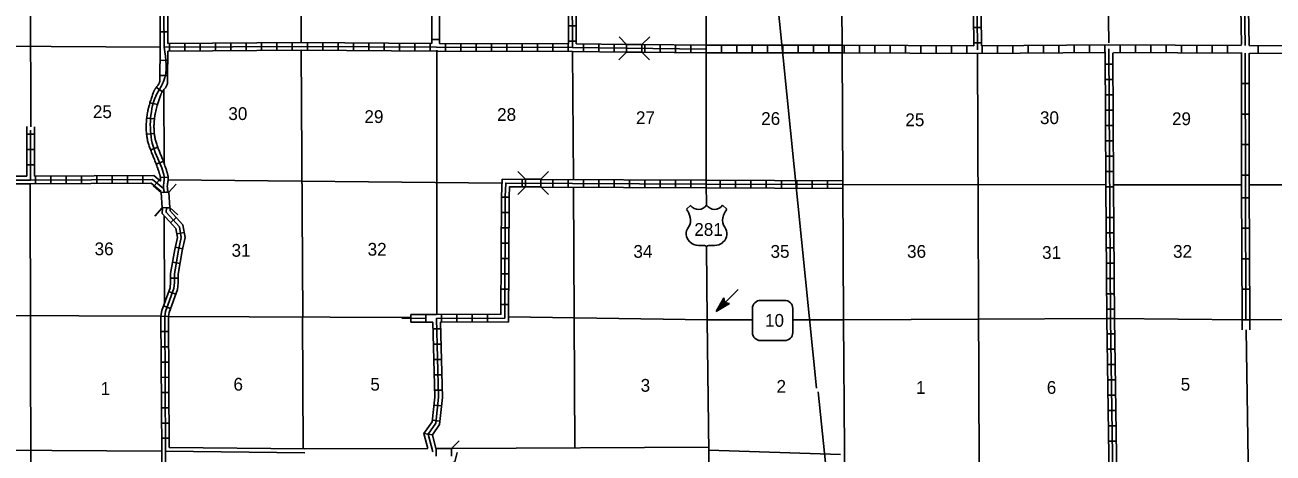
# Model space of a CAD drawing. Extents: x 1591391 to 2157601, y 16348238 to 16905708.
# Drawn here: x 1736797 to 1785633, y 16621881 to 16638635 of the extents above; entities that cross this region are included whole.
import ezdxf

# ---------------------------------------------------------------- set-up
doc = ezdxf.new("R2010")
doc.units = 0
for name, color, linetype in [('L11', 7, 'Continuous'), ('L13', 7, 'Continuous'), ('L14', 7, 'Continuous'), ('L15', 7, 'Continuous'), ('L18', 7, 'Continuous'), ('L28', 7, 'Continuous'), ('L3', 7, 'Continuous'), ('L4', 7, 'Continuous'), ('L8', 7, 'Continuous'), ('L9', 7, 'Continuous')]:
    doc.layers.add(name, color=color, linetype=linetype)

msp = doc.modelspace()

# ---------------------------------------------------------------- linework, layer by layer
at = {"layer": 'L11'}
for p, q in [((1742446, 16622104), (1747747, 16622040)), ((1747747, 16622040), (1752555, 16622065)), ((1753497, 16622065), (1763555, 16622115))]:
    msp.add_line(p, q, dxfattribs=at)
for points in [[(1784421, 16627098), (1784428, 16626708)], [(1784721, 16627106), (1784728, 16626708)]]:
    msp.add_lwpolyline(points, dxfattribs=at)
at = {"layer": 'L13'}
for p, q in [((1747607, 16645406), (1747605, 16637948)), ((1736997, 16642933), (1737030, 16634653)), ((1779146, 16642831), (1779212, 16637931)), ((1721298, 16637915), (1742089, 16637766)), ((1747605, 16637648), (1747664, 16627205)), ((1752913, 16637648), (1752913, 16627315)), ((1758255, 16632581), (1758221, 16637598)), ((1774071, 16637515), (1774132, 16621420)), ((1742228, 16636095), (1742239, 16633229)), ((1736997, 16632415), (1737031, 16619297)), ((1742028, 16632583), (1742102, 16632583)), ((1742401, 16632580), (1755463, 16632448)), ((1758313, 16622090), (1758255, 16632281)), ((1768796, 16632390), (1779095, 16632374)), ((1742248, 16631165), (1742261, 16627764)), ((1721339, 16627331), (1742114, 16627232)), ((1742416, 16627231), (1751891, 16627185)), ((1755722, 16627215), (1763496, 16627090)), ((1747662, 16627205), (1747688, 16622040)), ((1784586, 16626708), (1784737, 16616681)), ((1726001, 16622033), (1742147, 16621957)), ((1763555, 16621998), (1768714, 16621828))]:
    msp.add_line(p, q, dxfattribs=at)
for points in [[(1779397, 16632373), (1784404, 16632373)], [(1784704, 16632373), (1789879, 16632373)]]:
    msp.add_lwpolyline(points, dxfattribs=at)
at = {"layer": 'L15'}
for points in [[(1767763, 16624415), (1765738, 16644598), (1765530, 16660923)], [(1771038, 16592656), (1771038, 16593198), (1770954, 16594048), (1767830, 16624273)]]:
    msp.add_lwpolyline(points, dxfattribs=at)
at = {"layer": 'L18'}
for p, q in [((1760338, 16637873), (1760046, 16638173)), ((1760938, 16637865), (1761246, 16638165)), ((1760338, 16637573), (1760038, 16637273)), ((1760338, 16637873), (1760338, 16637573)), ((1760338, 16637873), (1760938, 16637865)), ((1760338, 16637573), (1760938, 16637565)), ((1760938, 16637865), (1760938, 16637565)), ((1760938, 16637565), (1761238, 16637265)), ((1756380, 16632598), (1756080, 16632898)), ((1756380, 16632598), (1756380, 16632298)), ((1756380, 16632598), (1756980, 16632598)), ((1756980, 16632598), (1757280, 16632898)), ((1756980, 16632598), (1756980, 16632298)), ((1742130, 16632073), (1741814, 16632356)), ((1742430, 16632090), (1742714, 16632406)), ((1756380, 16632298), (1756080, 16631998)), ((1756380, 16632298), (1756980, 16632298)), ((1756980, 16632298), (1757280, 16631998)), ((1742130, 16632073), (1742430, 16632090)), ((1742164, 16631473), (1742130, 16632073)), ((1742464, 16631490), (1742430, 16632090)), ((1742164, 16631473), (1741880, 16631156)), ((1742164, 16631473), (1742464, 16631490)), ((1742464, 16631490), (1742780, 16631206)), ((1753488, 16622065), (1753788, 16622365)), ((1752888, 16622065), (1752888, 16621765)), ((1752888, 16622065), (1753488, 16622065)), ((1753488, 16622065), (1753488, 16621765))]:
    msp.add_line(p, q, dxfattribs=at)
at = {"layer": 'L28'}
for p, q in [((1763838, 16627423), (1764705, 16628281)), ((1763838, 16627423), (1764146, 16627956)), ((1763838, 16627423), (1764363, 16627731)), ((1763896, 16627498), (1764146, 16627915)), ((1763896, 16627465), (1764321, 16627723)), ((1763938, 16627540), (1764146, 16627898)), ((1763938, 16627515), (1764305, 16627731)), ((1763988, 16627598), (1764163, 16627856)), ((1763996, 16627565), (1764263, 16627731)), ((1764030, 16627615), (1764146, 16627723)), ((1764038, 16627631), (1764163, 16627831)), ((1764055, 16627615), (1764230, 16627740)), ((1764063, 16627648), (1764146, 16627723)), ((1764105, 16627715), (1764171, 16627815)), ((1764113, 16627681), (1764205, 16627748)), ((1764130, 16627731), (1764171, 16627773)), ((1764146, 16627956), (1764188, 16627773)), ((1764163, 16627731), (1764196, 16627756)), ((1764363, 16627731), (1764188, 16627773))]:
    msp.add_line(p, q, dxfattribs=at)
at = {"layer": 'L3'}
for p, q in [((1762680, 16631423), (1762846, 16631581)), ((1764255, 16631423), (1764096, 16631581)), ((1762755, 16630715), (1762763, 16630723)), ((1762830, 16631106), (1762830, 16631106)), ((1764105, 16631098), (1764105, 16631115)), ((1764180, 16630715), (1764180, 16630715)), ((1762813, 16630148), (1762796, 16630156)), ((1764096, 16630131), (1764121, 16630148)), ((1763155, 16630006), (1763396, 16630006)), ((1763780, 16630006), (1763538, 16630006)), ((1766530, 16627856), (1765580, 16627856)), ((1765263, 16627540), (1765263, 16626598)), ((1766838, 16626598), (1766838, 16627540)), ((1765580, 16626281), (1766530, 16626281))]:
    msp.add_line(p, q, dxfattribs=at)
for points in [[(1763446, 16644931), (1763455, 16642981), (1763455, 16637690), (1763455, 16632406)], [(1763455, 16632406), (1763463, 16631598)], [(1763471, 16629923), (1763496, 16627090), (1763555, 16621915), (1763588, 16616606), (1763621, 16612206), (1763613, 16611306)], [(1763496, 16627090), (1765263, 16627090)], [(1766855, 16627098), (1768829, 16627098), (1774121, 16627115), (1779279, 16627148), (1784571, 16627098), (1789904, 16627123)]]:
    msp.add_lwpolyline(points, dxfattribs=at)
for centre, radius, start, end in [((1762079, 16630943), 765, 12.2898, 38.4098), ((1763154, 16631797), 380, 215.6859, 325.8081), ((1763783, 16631797), 380, 214.1946, 324.6567), ((1764857, 16630943), 765, 141.5921, 166.9359), ((1763082, 16630462), 413, 141.5648, 226.8934), ((1762382, 16630985), 461, 326.0855, 14.9121), ((1764555, 16630985), 461, 166.7494, 215.1852), ((1763854, 16630462), 413, 310.3398, 38.2936), ((1763155, 16630476), 472, 224.0239, 270.001), ((1763391, 16629925), 78.7, 10.3707, 90.001), ((1763546, 16629925), 78.7, 90.001, 169.6314), ((1763782, 16630476), 472, 270.001, 311.9899), ((1765580, 16627542), 315, 90.001, 180.001), ((1766525, 16627542), 315, 0.001, 90.001), ((1765580, 16626597), 315, 180.001, 270.001), ((1766525, 16626597), 315, 270.001, 0.001)]:
    msp.add_arc(centre, radius, start, end, dxfattribs=at)
at = {"layer": 'L4'}
for points in [[(1768696, 16653942), (1768704, 16648265), (1768729, 16642973), (1768771, 16637690), (1768796, 16632390), (1768829, 16627098)], [(1768829, 16627098), (1768863, 16622031), (1768903, 16616548)]]:
    msp.add_lwpolyline(points, dxfattribs=at)
at = {"layer": 'L8'}
for p, q in [((1758063, 16638606), (1758363, 16638606)), ((1773913, 16638540), (1774213, 16638540)), ((1742384, 16638362), (1742086, 16638360)), ((1753022, 16638065), (1752722, 16638065)), ((1758071, 16638006), (1758371, 16638006)), ((1742455, 16637915), (1742455, 16637615)), ((1743055, 16637923), (1743055, 16637623)), ((1743655, 16637923), (1743655, 16637623)), ((1744255, 16637931), (1744255, 16637631)), ((1744855, 16637931), (1744855, 16637631)), ((1745455, 16637931), (1745455, 16637631)), ((1746055, 16637940), (1746055, 16637640)), ((1746655, 16637940), (1746655, 16637640)), ((1747255, 16637948), (1747255, 16637648)), ((1747855, 16637948), (1747855, 16637648)), ((1748455, 16637940), (1748455, 16637640)), ((1749055, 16637940), (1749055, 16637640)), ((1749655, 16637931), (1749655, 16637631)), ((1750255, 16637931), (1750255, 16637631)), ((1750855, 16637931), (1750855, 16637631)), ((1751455, 16637923), (1751455, 16637623)), ((1752055, 16637923), (1752055, 16637623)), ((1752655, 16637915), (1752655, 16637615)), ((1753255, 16637915), (1753255, 16637615)), ((1753855, 16637915), (1753855, 16637615)), ((1754455, 16637906), (1754455, 16637606)), ((1755055, 16637906), (1755055, 16637606)), ((1755655, 16637906), (1755655, 16637606)), ((1756255, 16637906), (1756255, 16637606)), ((1756855, 16637906), (1756855, 16637606)), ((1757455, 16637898), (1757455, 16637598)), ((1758055, 16637898), (1758055, 16637598)), ((1758655, 16637890), (1758655, 16637590)), ((1759255, 16637890), (1759255, 16637590)), ((1759855, 16637881), (1759855, 16637581)), ((1761055, 16637865), (1761055, 16637565)), ((1761655, 16637856), (1761655, 16637556)), ((1762255, 16637856), (1762255, 16637556)), ((1762855, 16637848), (1762855, 16637548)), ((1764055, 16637540), (1764055, 16637840)), ((1764655, 16637540), (1764655, 16637840)), ((1765255, 16637540), (1765255, 16637840)), ((1765855, 16637540), (1765855, 16637840)), ((1766455, 16637540), (1766455, 16637840)), ((1767055, 16637540), (1767055, 16637840)), ((1767655, 16637540), (1767655, 16637840)), ((1768254, 16637540), (1768254, 16637840)), ((1768854, 16637540), (1768854, 16637840)), ((1769454, 16637540), (1769454, 16637840)), ((1770054, 16637531), (1770054, 16637831)), ((1770654, 16637531), (1770654, 16637831)), ((1771254, 16637531), (1771254, 16637831)), ((1771854, 16637523), (1771854, 16637823)), ((1772454, 16637523), (1772454, 16637823)), ((1773054, 16637523), (1773054, 16637823)), ((1773654, 16637515), (1773654, 16637815)), ((1773921, 16637940), (1774221, 16637940)), ((1774254, 16637523), (1774254, 16637823)), ((1774854, 16637523), (1774854, 16637823)), ((1775454, 16637523), (1775454, 16637823)), ((1776054, 16637531), (1776054, 16637831)), ((1776654, 16637540), (1776654, 16637840)), ((1777254, 16637540), (1777254, 16637840)), ((1777854, 16637548), (1777854, 16637848)), ((1778454, 16637548), (1778454, 16637848)), ((1779054, 16637548), (1779054, 16637848)), ((1779063, 16637590), (1779097, 16632374)), ((1779212, 16637706), (1779279, 16627148)), ((1779362, 16637548), (1779397, 16632373)), ((1779654, 16637556), (1779654, 16637856)), ((1780254, 16637548), (1780254, 16637848)), ((1780854, 16637548), (1780854, 16637848)), ((1781454, 16637548), (1781454, 16637848)), ((1782054, 16637540), (1782054, 16637840)), ((1782654, 16637540), (1782654, 16637840)), ((1783254, 16637540), (1783254, 16637840)), ((1783854, 16637531), (1783854, 16637831)), ((1785054, 16637531), (1785054, 16637831)), ((1742381, 16637249), (1742083, 16637253)), ((1779063, 16637106), (1779362, 16637106)), ((1742374, 16636653), (1742076, 16636656)), ((1779071, 16636506), (1779371, 16636506)), ((1742174, 16636016), (1741934, 16636195)), ((1741981, 16635516), (1741692, 16635590)), ((1779071, 16635906), (1779371, 16635906)), ((1779079, 16635306), (1779379, 16635306)), ((1736864, 16632715), (1736864, 16634655)), ((1737164, 16632715), (1737164, 16634652)), ((1741862, 16634960), (1741564, 16634981)), ((1779079, 16634706), (1779379, 16634706)), ((1737164, 16634365), (1736864, 16634365)), ((1737014, 16632565), (1737014, 16634523)), ((1741857, 16634393), (1741561, 16634356)), ((1779088, 16634106), (1779388, 16634106)), ((1737164, 16633765), (1736864, 16633765)), ((1742000, 16633852), (1741720, 16633748)), ((1737164, 16633165), (1736864, 16633165)), ((1742209, 16633295), (1741930, 16633188)), ((1779088, 16633506), (1779388, 16633506)), ((1737205, 16632415), (1737205, 16632715)), ((1737805, 16632415), (1737805, 16632715)), ((1738405, 16632423), (1738405, 16632723)), ((1739005, 16632423), (1739005, 16632723)), ((1739605, 16632431), (1739605, 16632731)), ((1740205, 16632431), (1740205, 16632731)), ((1740805, 16632431), (1740805, 16632731)), ((1741405, 16632440), (1741405, 16632740)), ((1742397, 16632684), (1742099, 16632662)), ((1756255, 16632598), (1756255, 16632298)), ((1757455, 16632590), (1757455, 16632290)), ((1779096, 16632906), (1779396, 16632906)), ((1741855, 16632340), (1742047, 16632565)), ((1742394, 16632106), (1742230, 16632079)), ((1758055, 16632581), (1758055, 16632281)), ((1758655, 16632581), (1758655, 16632281)), ((1759255, 16632581), (1759255, 16632281)), ((1759855, 16632573), (1759855, 16632273)), ((1760455, 16632573), (1760455, 16632273)), ((1761055, 16632573), (1761055, 16632273)), ((1761655, 16632565), (1761655, 16632265)), ((1762255, 16632565), (1762255, 16632265)), ((1762855, 16632556), (1762855, 16632256)), ((1763455, 16632556), (1768796, 16632540)), ((1763455, 16632406), (1768796, 16632390)), ((1763455, 16632256), (1768796, 16632240)), ((1763996, 16632556), (1763996, 16632256)), ((1764596, 16632556), (1764596, 16632256)), ((1765196, 16632548), (1765196, 16632248)), ((1765796, 16632548), (1765796, 16632248)), ((1766396, 16632548), (1766396, 16632248)), ((1766996, 16632548), (1766996, 16632248)), ((1767596, 16632540), (1767596, 16632240)), ((1768196, 16632540), (1768196, 16632240)), ((1779095, 16632374), (1779129, 16627148)), ((1779104, 16632306), (1779404, 16632306)), ((1779395, 16632373), (1779429, 16627148)), ((1755438, 16631890), (1755738, 16631890)), ((1742321, 16631482), (1742479, 16631474)), ((1755438, 16631290), (1755738, 16631290)), ((1742496, 16630894), (1742716, 16631095)), ((1755430, 16630690), (1755730, 16630690)), ((1779104, 16631106), (1779404, 16631106)), ((1742735, 16630466), (1743029, 16630518)), ((1779104, 16630506), (1779404, 16630506)), ((1742678, 16629940), (1742970, 16629876)), ((1755430, 16630090), (1755730, 16630090)), ((1779113, 16629906), (1779412, 16629906)), ((1742572, 16629346), (1742866, 16629296)), ((1755430, 16629490), (1755730, 16629490)), ((1779113, 16629306), (1779412, 16629306)), ((1742498, 16628730), (1742796, 16628730)), ((1755430, 16628890), (1755730, 16628890)), ((1779121, 16628706), (1779421, 16628706)), ((1742420, 16628197), (1742701, 16628095)), ((1755422, 16628290), (1755722, 16628290)), ((1779121, 16628106), (1779421, 16628106)), ((1742114, 16627230), (1742413, 16627232)), ((1742216, 16627636), (1742496, 16627534)), ((1751890, 16627006), (1751892, 16627304)), ((1752486, 16627001), (1752489, 16627299)), ((1753097, 16627298), (1753097, 16626998)), ((1753697, 16627306), (1753697, 16627006)), ((1754297, 16627306), (1754297, 16627006)), ((1754897, 16627306), (1754897, 16627006)), ((1755422, 16627690), (1755722, 16627690)), ((1779129, 16627506), (1779429, 16627506)), ((1752763, 16626740), (1753063, 16626748)), ((1779129, 16627148), (1779429, 16627148)), ((1742118, 16626634), (1742417, 16626636)), ((1779138, 16626548), (1779438, 16626548)), ((1742122, 16626037), (1742420, 16626039)), ((1752780, 16626140), (1753080, 16626148)), ((1779146, 16625948), (1779446, 16625948)), ((1742126, 16625441), (1742424, 16625442)), ((1752797, 16625540), (1753097, 16625548)), ((1779154, 16625348), (1779454, 16625348)), ((1742130, 16624844), (1742428, 16624846)), ((1752805, 16624940), (1753105, 16624948)), ((1752822, 16624340), (1753122, 16624348)), ((1779163, 16624748), (1779462, 16624748)), ((1742133, 16624247), (1742432, 16624249)), ((1779171, 16624148), (1779471, 16624148)), ((1742137, 16623651), (1742435, 16623653)), ((1752797, 16623756), (1753097, 16623731)), ((1779179, 16623548), (1779479, 16623548)), ((1742141, 16623054), (1742439, 16623056)), ((1752730, 16623165), (1753030, 16623131)), ((1779188, 16622948), (1779488, 16622948)), ((1742145, 16622458), (1742443, 16622459)), ((1752405, 16622640), (1752738, 16622590)), ((1779196, 16622348), (1779496, 16622348))]:
    msp.add_line(p, q, dxfattribs=at)
for points in [[(1715214, 16653715), (1715564, 16653331), (1715806, 16653056), (1715839, 16643165), (1715856, 16637956), (1715898, 16632648), (1721181, 16632606), (1734905, 16632565), (1737014, 16632565), (1741789, 16632590), (1742222, 16632231)], [(1758130, 16653573), (1758138, 16650165), (1758238, 16649915), (1758255, 16648923), (1758163, 16648548), (1758221, 16637748)], [(1773954, 16653540), (1774013, 16648240), (1774021, 16642931), (1774071, 16637665)], [(1752722, 16648156), (1752722, 16637915)], [(1753022, 16648156), (1753022, 16637915)], [(1758013, 16648131), (1758071, 16637898)], [(1758313, 16648131), (1758371, 16637898)], [(1742064, 16642899), (1742072, 16640414), (1742089, 16637764)], [(1742214, 16643048), (1742222, 16640415), (1742239, 16637765)], [(1742364, 16643049), (1742372, 16640415), (1742388, 16637916)], [(1773870, 16642781), (1773921, 16637815)], [(1774171, 16642781), (1774221, 16637815)], [(1742239, 16637765), (1747613, 16637798), (1752905, 16637765), (1758221, 16637748), (1763455, 16637690)], [(1742387, 16637616), (1747613, 16637648), (1752905, 16637615), (1758221, 16637598), (1760321, 16637573)], [(1742388, 16637916), (1747613, 16637948), (1752722, 16637915)], [(1753022, 16637915), (1758071, 16637898)], [(1758371, 16637898), (1760338, 16637873)], [(1760938, 16637865), (1763455, 16637840)], [(1760946, 16637565), (1763455, 16637540)], [(1763455, 16637840), (1768771, 16637840), (1773921, 16637815)], [(1763455, 16637540), (1768771, 16637540), (1774071, 16637515), (1779079, 16637556)], [(1774221, 16637815), (1779212, 16637856), (1784396, 16637831)], [(1779396, 16637556), (1784421, 16637531)], [(1784696, 16637831), (1789779, 16637815)], [(1784729, 16637531), (1789779, 16637515)], [(1732864, 16632723), (1734905, 16632715), (1736864, 16632715)], [(1737164, 16632715), (1741839, 16632740), (1742097, 16632527)], [(1752755, 16627298), (1755422, 16627315), (1755438, 16631906), (1755472, 16632598), (1756372, 16632590)], [(1756996, 16632590), (1763455, 16632556)], [(1732864, 16632423), (1734905, 16632415), (1737014, 16632415), (1741739, 16632440), (1742130, 16632115)], [(1752755, 16621931), (1752572, 16622615), (1752872, 16623048), (1752980, 16624065), (1752905, 16627148), (1755572, 16627165), (1755588, 16631906), (1755613, 16632448), (1763455, 16632406)], [(1752873, 16622065), (1752738, 16622590), (1753013, 16622998), (1753130, 16624056), (1753055, 16626998), (1755722, 16627015), (1755738, 16631906), (1755755, 16632298), (1756355, 16632298)], [(1756988, 16632290), (1763455, 16632256)], [(1742180, 16631474), (1742169, 16631251), (1742698, 16630671), (1742761, 16630318), (1742658, 16629852), (1742497, 16628911), (1742497, 16628564), (1742475, 16628349), (1742151, 16627462), (1742114, 16627244)], [(1742330, 16631481), (1742322, 16631306), (1742839, 16630740), (1742914, 16630315), (1742805, 16629823), (1742647, 16628898), (1742647, 16628556), (1742622, 16628315), (1742297, 16627423), (1742264, 16627231)], [(1742480, 16631474), (1742475, 16631361), (1742979, 16630809), (1743066, 16630311), (1742953, 16629794), (1742797, 16628885), (1742797, 16628549), (1742769, 16628281), (1742442, 16627384), (1742414, 16627219)], [(1742114, 16627244), (1742147, 16621955)], [(1742264, 16627231), (1742297, 16621956)], [(1742414, 16627219), (1742446, 16622104)], [(1751892, 16627306), (1752905, 16627298)], [(1752488, 16627150), (1751544, 16627158)], [(1751890, 16627005), (1752762, 16626998)], [(1752563, 16622065), (1752405, 16622640), (1752730, 16623098), (1752830, 16624073), (1752762, 16626998)], [(1768829, 16627098), (1768863, 16622031), (1768903, 16616560), (1768891, 16616054)], [(1779129, 16627148), (1779204, 16621781), (1779263, 16616648)], [(1779279, 16627148), (1779354, 16621781), (1779412, 16616498), (1779471, 16611206)], [(1779429, 16627148), (1779504, 16621781), (1779562, 16616648)], [(1742147, 16621954), (1742212, 16616857)], [(1742297, 16621956), (1742364, 16616706)], [(1753713, 16621906), (1753622, 16621540), (1753105, 16621323), (1753047, 16616698), (1753080, 16611356)]]:
    msp.add_lwpolyline(points, dxfattribs=at)
for points in [[(1742089, 16637767), (1742083, 16637332), (1742078, 16636897), (1742072, 16636462), (1742072, 16636422), (1742062, 16636382), (1742042, 16636345), (1742022, 16636306), (1741998, 16636272), (1741973, 16636238), (1741947, 16636203), (1741919, 16636169), (1741893, 16636133), (1741881, 16636115), (1741869, 16636097), (1741858, 16636078), (1741848, 16636060), (1741839, 16636040), (1741832, 16636020), (1741800, 16635937), (1741771, 16635853), (1741743, 16635768), (1741716, 16635683), (1741689, 16635599), (1741666, 16635513), (1741631, 16635385), (1741602, 16635256), (1741580, 16635126), (1741577, 16635104), (1741573, 16635082), (1741570, 16635061), (1741568, 16635039), (1741565, 16635017), (1741562, 16634996), (1741553, 16634911), (1741547, 16634827), (1741543, 16634742), (1741539, 16634657), (1741541, 16634572), (1741545, 16634486), (1741550, 16634401), (1741559, 16634316), (1741573, 16634231), (1741588, 16634147), (1741606, 16634064), (1741632, 16633982), (1741659, 16633898), (1741687, 16633814), (1741719, 16633732), (1741751, 16633650), (1741783, 16633568), (1741816, 16633486), (1741848, 16633404), (1741882, 16633323), (1741914, 16633241), (1741946, 16633159), (1741976, 16633076), (1742004, 16632993), (1742023, 16632940), (1742039, 16632887), (1742055, 16632834), (1742063, 16632807), (1742070, 16632781), (1742078, 16632754), (1742085, 16632727), (1742091, 16632700), (1742096, 16632673), (1742104, 16632624), (1742103, 16632575), (1742097, 16632527)], [(1742387, 16637616), (1742382, 16637205), (1742377, 16636794), (1742371, 16636384), (1742371, 16636340), (1742360, 16636297), (1742339, 16636258), (1742317, 16636216), (1742291, 16636180), (1742264, 16636143), (1742236, 16636105), (1742206, 16636068), (1742179, 16636030), (1742165, 16636011), (1742153, 16635991), (1742141, 16635971), (1742130, 16635951), (1742120, 16635930), (1742112, 16635909), (1742084, 16635832), (1742057, 16635755), (1742031, 16635677), (1742006, 16635599), (1741982, 16635521), (1741960, 16635442), (1741928, 16635325), (1741901, 16635207), (1741881, 16635087), (1741878, 16635067), (1741875, 16635047), (1741872, 16635027), (1741870, 16635007), (1741867, 16634987), (1741865, 16634967), (1741856, 16634891), (1741851, 16634814), (1741848, 16634737), (1741844, 16634660), (1741846, 16634582), (1741850, 16634505), (1741853, 16634427), (1741862, 16634350), (1741875, 16634273), (1741888, 16634196), (1741905, 16634121), (1741928, 16634047), (1741954, 16633965), (1741981, 16633883), (1742013, 16633804), (1742044, 16633724), (1742075, 16633645), (1742107, 16633565), (1742138, 16633486), (1742170, 16633407), (1742202, 16633328), (1742233, 16633248), (1742262, 16633168), (1742290, 16633087), (1742311, 16633024), (1742331, 16632962), (1742350, 16632898), (1742360, 16632867), (1742368, 16632835), (1742376, 16632803), (1742385, 16632771), (1742392, 16632739), (1742398, 16632707), (1742402, 16632687), (1742404, 16632668), (1742404, 16632649), (1742405, 16632629), (1742405, 16632610), (1742403, 16632590), (1742398, 16632551), (1742392, 16632512), (1742387, 16632473), (1742381, 16632434), (1742375, 16632395), (1742370, 16632356), (1742367, 16632337), (1742367, 16632317), (1742368, 16632298), (1742368, 16632278), (1742369, 16632259), (1742373, 16632240), (1742380, 16632195), (1742387, 16632151), (1742395, 16632106)]]:
    msp.add_open_spline(points, degree=3, dxfattribs=at)
msp.add_spline([(1742239, 16637765), (1742222, 16636423), (1741972, 16635965), (1741714, 16634981), (1741780, 16634015), (1742147, 16633040), (1742247, 16632690), (1742222, 16632231), (1742247, 16632081)], degree=3, dxfattribs=at)
at = {"layer": 'L9'}
for p, q in [((1784399, 16636338), (1784697, 16636338)), ((1784401, 16635144), (1784699, 16635145)), ((1784403, 16633951), (1784701, 16633952)), ((1784405, 16632758), (1784703, 16632758)), ((1784704, 16631872), (1784406, 16631871)), ((1784708, 16630679), (1784410, 16630678)), ((1784712, 16629485), (1784414, 16629484)), ((1784716, 16628292), (1784418, 16628291)), ((1784720, 16627099), (1784422, 16627098)), ((1742297, 16621956), (1747747, 16621890))]:
    msp.add_line(p, q, dxfattribs=at)
for points in [[(1784312, 16642823), (1784396, 16637865)], [(1784462, 16642821), (1784546, 16637829)], [(1784612, 16642823), (1784696, 16637831)], [(1784396, 16637556), (1784404, 16632373)], [(1784546, 16637531), (1784554, 16632373)], [(1784696, 16637531), (1784704, 16632373)], [(1784404, 16632373), (1784421, 16627098)], [(1784554, 16632373), (1784571, 16627098)], [(1784703, 16632373), (1784721, 16627098)]]:
    msp.add_lwpolyline(points, dxfattribs=at)

# ---------------------------------------------------------------- texts
at = {"layer": 'L14'}
for s, p in [('25', (1739455, 16634990)), ('30', (1744755, 16634915)), ('29', (1750080, 16634798)), ('28', (1755272, 16634881)), ('27', (1760705, 16634756)), ('26', (1765605, 16634723)), ('25', (1771246, 16634673)), ('30', (1776513, 16634756)), ('29', (1781679, 16634715)), ('36', (1739522, 16629623)), ('31', (1744880, 16629565)), ('32', (1750205, 16629606)), ('34', (1760605, 16629523)), ('35', (1765971, 16629523)), ('36', (1771313, 16629523)), ('31', (1776596, 16629481)), ('32', (1781721, 16629523)), ('6', (1744955, 16624323)), ('5', (1750313, 16624323)), ('3', (1760888, 16624281)), ('5', (1782021, 16624323)), ('1', (1739755, 16624156)), ('2', (1766205, 16624240)), ('1', (1771663, 16624198)), ('6', (1776779, 16624198))]:
    msp.add_text(s, height=500, rotation=360, dxfattribs=at).set_placement(p)
at = {"layer": 'L3'}
for s, p in [('281', (1762988, 16630381)), ('10', (1765755, 16626823))]:
    msp.add_text(s, height=500, rotation=360, dxfattribs=at).set_placement(p)

doc.saveas('drawing.dxf')
